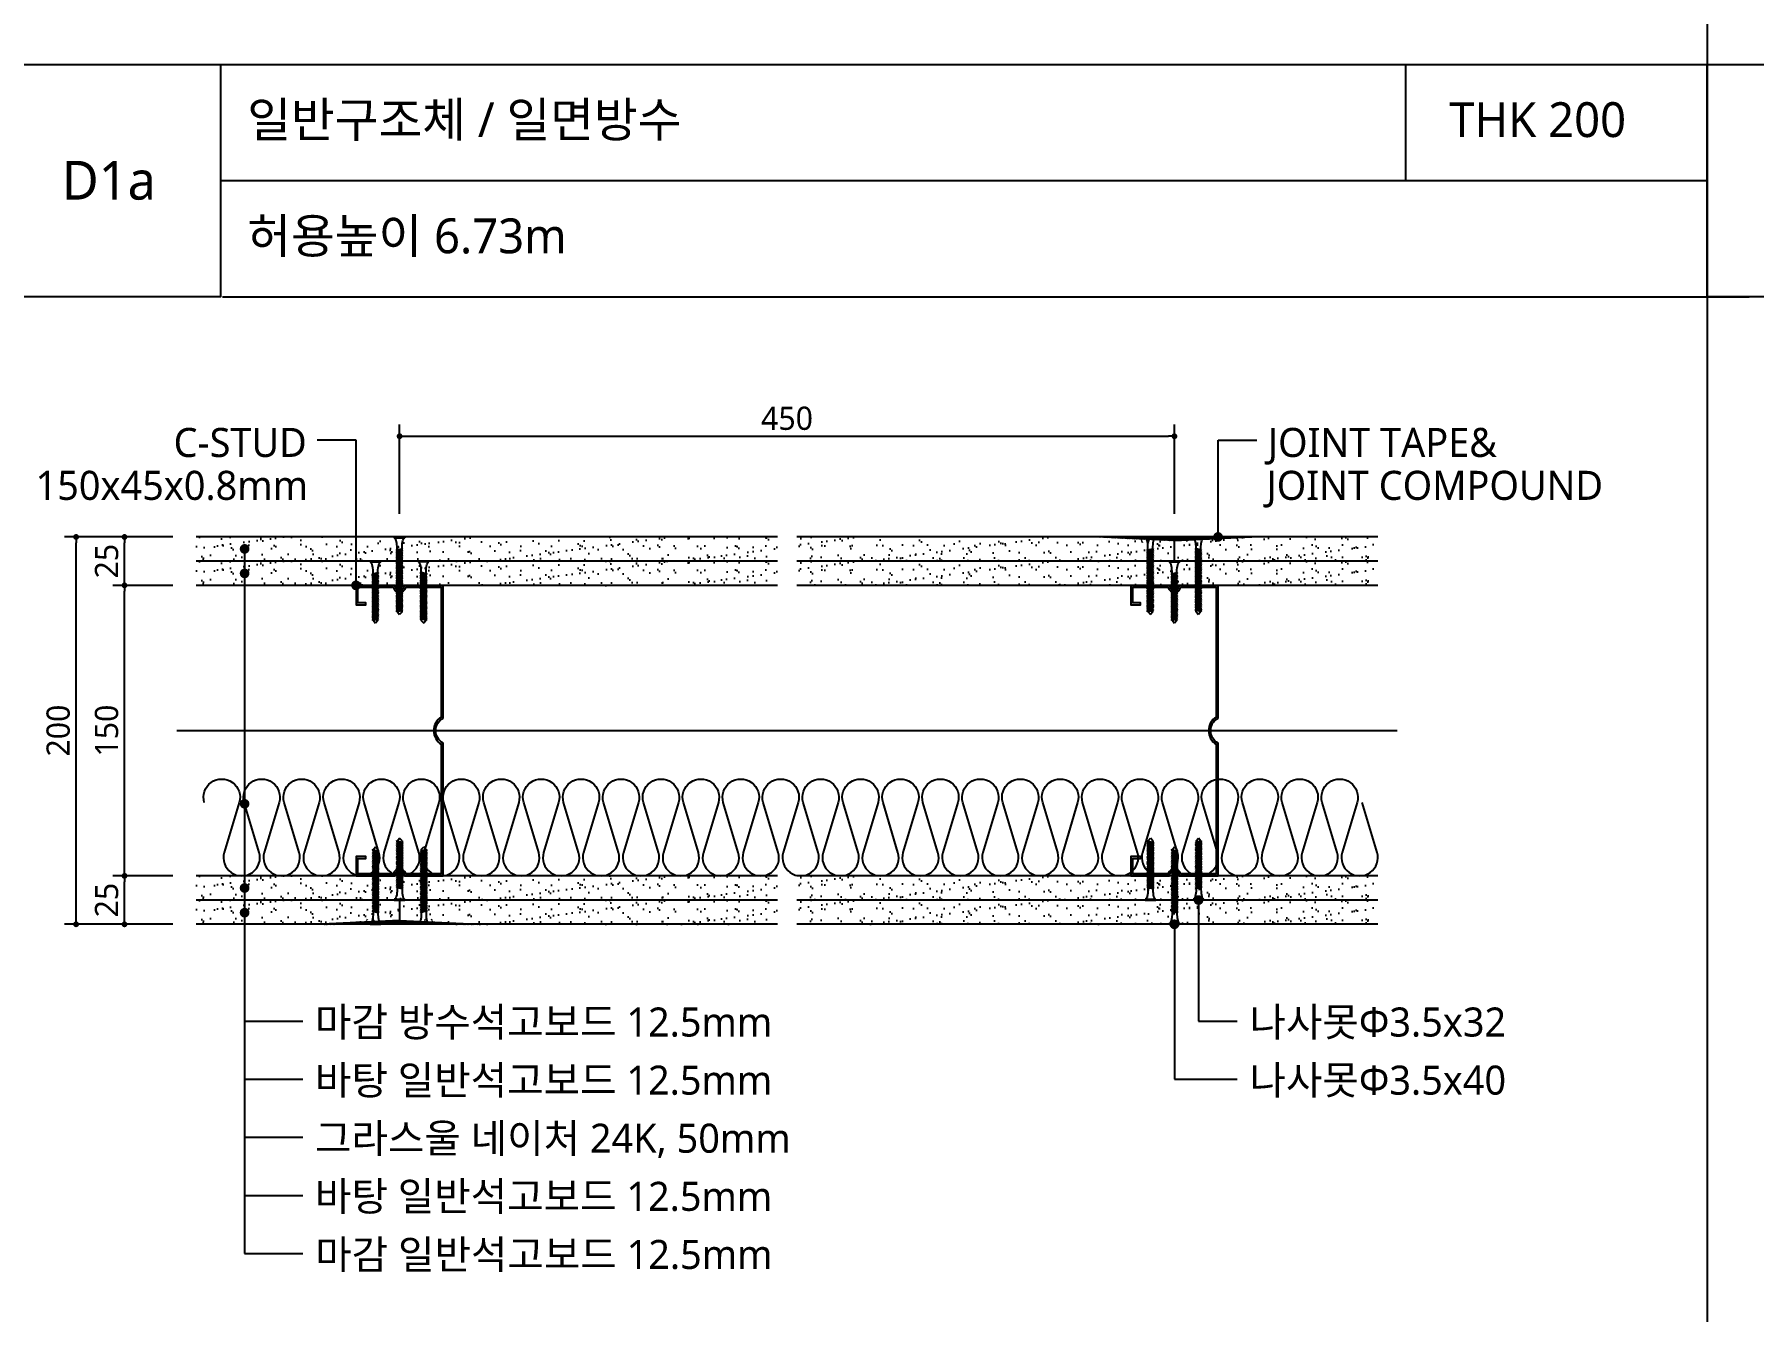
# Model space of a CAD drawing. Header units: millimetres. Extents: x 100 to 12387, y 55 to 2825.
# Drawn here: x 1011 to 1899, y 796 to 1456 of the extents above; entities that cross this region are included whole.
import ezdxf
from ezdxf.enums import TextEntityAlignment as Align

# ---------------------------------------------------------------- set-up
doc = ezdxf.new("R2010")
doc.units = ezdxf.units.MM
doc.header["$LTSCALE"] = 1000
doc.linetypes.add('CCEN', pattern=[35, 30, -2, 1, -2])
doc.layers.get('DEFPOINTS').update_dxf_attribs({"color": 161})
for name, color, linetype in [('CEN', 1, 'CCEN'), ('DIM', 7, 'Continuous'), ('HATCH', 8, 'Continuous'), ('TEXT', 7, 'Continuous'), ('경량철골', 2, 'Continuous'), ('나사못32', 8, 'Continuous'), ('나사못40', 8, 'Continuous'), ('단열재', 9, 'Continuous'), ('석고보드', 4, 'Continuous'), ('조인트컴파운드', 8, 'Continuous'), ('지시선', 1, 'Continuous')]:
    doc.layers.add(name, color=color, linetype=linetype)
doc.styles.add('맑은고딕', font='malgun_0.ttf')
doc.dimstyles.new('kcc', dxfattribs={"dimscale": 5, "dimtxt": 2, "dimasz": 2, "dimexe": 1.5, "dimexo": 2, "dimgap": 0.5, "dimtad": 1, "dimdec": 1, "dimrnd": 1.38778e-17, "dimzin": 12, "dimdsep": 46, "dimtxsty": '맑은고딕', "dimblk": 'DOT', "dimcen": 1, "dimdle": 1, "dimclrd": 1, "dimclre": 1, "dimclrt": 7, "dimazin": 0, "dimtfac": 3, "dimtdec": 1, "dimtix": 1, "dimtmove": 2, "dimatfit": 2, "dimldrblk": 'DOT', "dimfxl": 1, "dimtolj": 1, "dimtzin": 1, "dimlwd": -1, "dimlwe": -1, "dimarcsym": 0})

# ---------------------------------------------------------------- blocks, each defined once
blk = doc.blocks.new('kcc나사못32')
at = {"layer": '나사못32'}
for p, q in [((1.5, 29.9), (1, 29.6)), ((1, 29.6), (1.5, 29.3)), ((1.5, 28.6), (1, 28.3)), ((1, 28.3), (1.5, 28)), ((1.5, 27.3), (1, 27)), ((1, 27), (1.5, 26.7)), ((1.5, 30.6), (2.75, 32)), ((1.5, 30.6), (1.5, 29.9)), ((4, 30.5), (1.5, 29.9)), ((4, 29.9), (1.5, 29.9)), ((4, 29.9), (1.5, 29.3)), ((1.5, 29.3), (1.5, 28.6)), ((4, 29.2), (1.5, 28.6)), ((4, 28.6), (1.5, 28.6)), ((4, 28.6), (1.5, 28)), ((1.5, 28), (1.5, 27.3)), ((4, 27.9), (1.5, 27.3)), ((4, 27.3), (1.5, 27.3)), ((4, 27.3), (1.5, 26.7)), ((1.5, 26.7), (1.5, 26)), ((4, 30.5), (2.75, 32)), ((4, 30.5), (4.5, 30.2)), ((4.5, 30.2), (4, 29.9)), ((4, 29.9), (4, 29.2)), ((4, 29.2), (4.5, 28.9)), ((4.5, 28.9), (4, 28.6)), ((4, 28.6), (4, 27.9)), ((4, 27.9), (4.5, 27.6)), ((4.5, 27.6), (4, 27.3)), ((4, 27.3), (4, 26.6)), ((1.5, 26), (1, 25.7)), ((1, 25.7), (1.5, 25.4)), ((1.5, 24.7), (1, 24.4)), ((1, 24.4), (1.5, 24.1)), ((1.5, 23.4), (1, 23.1)), ((1, 23.1), (1.5, 22.8)), ((1.5, 22.1), (1, 21.8)), ((1, 21.8), (1.5, 21.5)), ((1.5, 20.8), (1, 20.5)), ((1, 20.5), (1.5, 20.2)), ((1.5, 19.5), (1, 19.2)), ((1, 19.2), (1.5, 18.9)), ((1.5, 18.2), (1, 17.9)), ((1, 17.9), (1.5, 17.6)), ((4, 26.6), (1.5, 26)), ((4, 26), (1.5, 26)), ((4, 26), (1.5, 25.4)), ((1.5, 25.4), (1.5, 24.7)), ((4, 25.3), (1.5, 24.7)), ((4, 24.7), (1.5, 24.7)), ((4, 24.7), (1.5, 24.1)), ((1.5, 24.1), (1.5, 23.4)), ((4, 24), (1.5, 23.4)), ((4, 23.4), (1.5, 23.4)), ((4, 23.4), (1.5, 22.8)), ((1.5, 22.8), (1.5, 22.1)), ((4, 22.7), (1.5, 22.1)), ((4, 22.1), (1.5, 22.1)), ((4, 22.1), (1.5, 21.5)), ((1.5, 21.5), (1.5, 20.8)), ((4, 21.4), (1.5, 20.8)), ((4, 20.8), (1.5, 20.8)), ((4, 20.8), (1.5, 20.2)), ((1.5, 20.2), (1.5, 19.5)), ((4, 20.1), (1.5, 19.5)), ((4, 19.5), (1.5, 19.5)), ((4, 19.5), (1.5, 18.9)), ((1.5, 18.9), (1.5, 18.2)), ((4, 18.8), (1.5, 18.2)), ((4, 18.2), (1.5, 18.2)), ((4, 18.2), (1.5, 17.6)), ((4, 26.6), (4.5, 26.3)), ((4.5, 26.3), (4, 26)), ((4, 26), (4, 25.3)), ((4, 25.3), (4.5, 25)), ((4.5, 25), (4, 24.7)), ((4, 24.7), (4, 24)), ((4, 24), (4.5, 23.7)), ((4.5, 23.7), (4, 23.4)), ((4, 23.4), (4, 22.7)), ((4, 22.7), (4.5, 22.4)), ((4.5, 22.4), (4, 22.1)), ((4, 22.1), (4, 21.4)), ((4, 21.4), (4.5, 21.1)), ((4.5, 21.1), (4, 20.8)), ((4, 20.8), (4, 20.1)), ((4, 20.1), (4.5, 19.8)), ((4.5, 19.8), (4, 19.5)), ((4, 19.5), (4, 18.8)), ((4, 18.8), (4.5, 18.5)), ((4.5, 18.5), (4, 18.2)), ((4, 18.2), (4, 17.5)), ((1.5, 16.9), (1, 16.6)), ((1, 16.6), (1.5, 16.3)), ((1.5, 15.6), (1, 15.3)), ((1, 15.3), (1.5, 15)), ((1.5, 14.3), (1, 14)), ((1, 14), (1.5, 13.7)), ((1.5, 13), (1, 12.7)), ((1, 12.7), (1.5, 12.4)), ((1.5, 11.7), (1, 11.4)), ((1, 11.4), (1.5, 11.1)), ((1.5, 10.4), (1, 10.1)), ((1, 10.1), (1.5, 9.8)), ((1.5, 9.1), (1, 8.8)), ((1.5, 17.6), (1.5, 16.9)), ((4, 17.5), (1.5, 16.9)), ((4, 16.9), (1.5, 16.9)), ((4, 16.9), (1.5, 16.3)), ((1.5, 16.3), (1.5, 15.6)), ((4, 16.2), (1.5, 15.6)), ((4, 15.6), (1.5, 15.6)), ((4, 15.6), (1.5, 15)), ((1.5, 15), (1.5, 14.3)), ((4, 14.9), (1.5, 14.3)), ((4, 14.3), (1.5, 14.3)), ((4, 14.3), (1.5, 13.7)), ((1.5, 13.7), (1.5, 13)), ((4, 13.6), (1.5, 13)), ((4, 13), (1.5, 13)), ((4, 13), (1.5, 12.4)), ((1.5, 12.4), (1.5, 11.7)), ((4, 12.3), (1.5, 11.7)), ((4, 11.7), (1.5, 11.7)), ((4, 11.7), (1.5, 11.1)), ((1.5, 11.1), (1.5, 10.4)), ((4, 11), (1.5, 10.4)), ((4, 10.4), (1.5, 10.4)), ((4, 10.4), (1.5, 9.8)), ((1.5, 9.8), (1.5, 9.1)), ((4, 9.7), (1.5, 9.1)), ((4, 9.1), (1.5, 9.1)), ((4, 9.1), (1.5, 8.5)), ((4, 17.5), (4.5, 17.2)), ((4.5, 17.2), (4, 16.9)), ((4, 16.9), (4, 16.2)), ((4, 16.2), (4.5, 15.9)), ((4.5, 15.9), (4, 15.6)), ((4, 15.6), (4, 14.9)), ((4, 14.9), (4.5, 14.6)), ((4.5, 14.6), (4, 14.3)), ((4, 14.3), (4, 13.6)), ((4, 13.6), (4.5, 13.3)), ((4.5, 13.3), (4, 13)), ((4, 13), (4, 12.3)), ((4, 12.3), (4.5, 12)), ((4.5, 12), (4, 11.7)), ((4, 11.7), (4, 11)), ((4, 11), (4.5, 10.7)), ((4.5, 10.7), (4, 10.4)), ((4, 10.4), (4, 9.7)), ((4, 9.7), (4.5, 9.4)), ((4.5, 9.4), (4, 9.1)), ((4, 9.1), (4, 8.4)), ((0, 0), (0, 0.4)), ((5.5, 0.4), (0, 0.4)), ((1, 8.8), (1.5, 8.5)), ((1.5, 7.8), (1, 7.5)), ((1, 7.5), (1.5, 7.2)), ((1.5, 6.5), (1, 6.2)), ((1, 6.2), (1.5, 5.9)), ((1.5, 8.5), (1.5, 7.8)), ((4, 8.4), (1.5, 7.8)), ((4, 7.8), (1.5, 7.8)), ((4, 7.8), (1.5, 7.2)), ((1.5, 7.2), (1.5, 6.5)), ((4, 7.1), (1.5, 6.5)), ((4, 6.5), (1.5, 6.5)), ((4, 6.5), (1.5, 5.9)), ((1.5, 5.9), (1.5, 5.4)), ((4, 8.4), (4.5, 8.1)), ((4.5, 8.1), (4, 7.8)), ((4, 7.8), (4, 7.1)), ((4, 7.1), (4.5, 6.8)), ((4.5, 6.8), (4, 6.5)), ((4, 6.5), (4, 5.4)), ((5.5, 0), (5.5, 0.4)), ((5.5, 0), (0, 0))]:
    blk.add_line(p, q, dxfattribs=at)
at = {"layer": '나사못32', "extrusion": (0, 0, -1)}
blk.add_ellipse((0, 5.4), major_axis=(0, 5), ratio=0.3, start_param=1.570796, end_param=3.141593, dxfattribs=at)
at = {"layer": '나사못32'}
blk.add_ellipse((5.5, 5.4), major_axis=(0, 5), ratio=0.3, start_param=1.570796, end_param=3.141593, dxfattribs=at)
blk = doc.blocks.new('kcc나사못40')
at = {"layer": '나사못40'}
for p, q in [((1.5, 38.5), (1, 38.2)), ((1, 38.2), (1.5, 37.9)), ((1.5, 37.2), (1, 36.9)), ((1, 36.9), (1.5, 36.6)), ((1.5, 35.9), (1, 35.6)), ((1, 35.6), (1.5, 35.3)), ((1.5, 38.5), (2.75, 40)), ((1.5, 38.5), (4, 37.9)), ((1.5, 37.9), (4, 37.3)), ((1.5, 37.9), (1.5, 37.2)), ((1.5, 37.9), (4, 37.9)), ((1.5, 37.2), (4, 36.6)), ((1.5, 36.6), (4, 36)), ((1.5, 36.6), (1.5, 35.9)), ((1.5, 36.6), (4, 36.6)), ((1.5, 35.9), (4, 35.3)), ((4, 38.6), (2.75, 40)), ((4, 38.6), (4, 37.9)), ((4, 37.9), (4.5, 37.6)), ((4.5, 37.6), (4, 37.3)), ((4, 37.3), (4, 36.6)), ((4, 36.6), (4.5, 36.3)), ((4.5, 36.3), (4, 36)), ((4, 36), (4, 35.3)), ((1.5, 34.6), (1, 34.3)), ((1, 34.3), (1.5, 34)), ((1.5, 33.3), (1, 33)), ((1, 33), (1.5, 32.7)), ((1.5, 32), (1, 31.7)), ((1, 31.7), (1.5, 31.4)), ((1.5, 30.7), (1, 30.4)), ((1, 30.4), (1.5, 30.1)), ((1.5, 29.4), (1, 29.1)), ((1, 29.1), (1.5, 28.8)), ((1.5, 28.1), (1, 27.8)), ((1, 27.8), (1.5, 27.5)), ((1.5, 26.8), (1, 26.5)), ((1.5, 35.3), (4, 34.7)), ((1.5, 35.3), (1.5, 34.6)), ((1.5, 35.3), (4, 35.3)), ((1.5, 34.6), (4, 34)), ((1.5, 34), (1.5, 33.3)), ((1.5, 34), (4, 33.4)), ((1.5, 34), (4, 34)), ((1.5, 33.3), (4, 32.7)), ((1.5, 32.7), (4, 32.1)), ((1.5, 32.7), (1.5, 32)), ((1.5, 32.7), (4, 32.7)), ((1.5, 32), (4, 31.4)), ((1.5, 31.4), (1.5, 30.7)), ((1.5, 31.4), (4, 30.8)), ((1.5, 31.4), (4, 31.4)), ((1.5, 30.7), (4, 30.1)), ((1.5, 30.1), (4, 29.5)), ((1.5, 30.1), (1.5, 29.4)), ((1.5, 30.1), (4, 30.1)), ((1.5, 29.4), (4, 28.8)), ((1.5, 28.8), (1.5, 28.1)), ((1.5, 28.8), (4, 28.2)), ((1.5, 28.8), (4, 28.8)), ((1.5, 28.1), (4, 27.5)), ((1.5, 27.5), (4, 26.9)), ((1.5, 27.5), (1.5, 26.8)), ((1.5, 27.5), (4, 27.5)), ((1.5, 26.8), (4, 26.2)), ((4, 35.3), (4.5, 35)), ((4.5, 35), (4, 34.7)), ((4, 34.7), (4, 34)), ((4, 34), (4.5, 33.7)), ((4.5, 33.7), (4, 33.4)), ((4, 33.4), (4, 32.7)), ((4, 32.7), (4.5, 32.4)), ((4.5, 32.4), (4, 32.1)), ((4, 32.1), (4, 31.4)), ((4, 31.4), (4.5, 31.1)), ((4.5, 31.1), (4, 30.8)), ((4, 30.8), (4, 30.1)), ((4, 30.1), (4.5, 29.8)), ((4.5, 29.8), (4, 29.5)), ((4, 29.5), (4, 28.8)), ((4, 28.8), (4.5, 28.5)), ((4.5, 28.5), (4, 28.2)), ((4, 28.2), (4, 27.5)), ((4, 27.5), (4.5, 27.2)), ((4.5, 27.2), (4, 26.9)), ((4, 26.9), (4, 26.2)), ((1, 26.5), (1.5, 26.2)), ((1.5, 25.5), (1, 25.2)), ((1, 25.2), (1.5, 24.9)), ((1.5, 24.2), (1, 23.9)), ((1, 23.9), (1.5, 23.6)), ((1.5, 22.9), (1, 22.6)), ((1, 22.6), (1.5, 22.3)), ((1.5, 21.6), (1, 21.3)), ((1, 21.3), (1.5, 21)), ((1.5, 20.3), (1, 20)), ((1, 20), (1.5, 19.7)), ((1.5, 19), (1, 18.7)), ((1, 18.7), (1.5, 18.4)), ((1.5, 26.2), (1.5, 25.5)), ((1.5, 26.2), (4, 25.6)), ((1.5, 26.2), (4, 26.2)), ((1.5, 25.5), (4, 24.9)), ((1.5, 24.9), (4, 24.3)), ((1.5, 24.9), (1.5, 24.2)), ((1.5, 24.9), (4, 24.9)), ((1.5, 24.2), (4, 23.6)), ((1.5, 23.6), (1.5, 22.9)), ((1.5, 23.6), (4, 23)), ((1.5, 23.6), (4, 23.6)), ((1.5, 22.9), (4, 22.3)), ((1.5, 22.3), (4, 21.7)), ((1.5, 22.3), (1.5, 21.6)), ((1.5, 22.3), (4, 22.3)), ((1.5, 21.6), (4, 21)), ((1.5, 21), (1.5, 20.3)), ((1.5, 21), (4, 20.4)), ((1.5, 21), (4, 21)), ((1.5, 20.3), (4, 19.7)), ((1.5, 19.7), (4, 19.1)), ((1.5, 19.7), (1.5, 19)), ((1.5, 19.7), (4, 19.7)), ((1.5, 19), (4, 18.4)), ((1.5, 18.4), (1.5, 17.7)), ((1.5, 18.4), (4, 17.8)), ((1.5, 18.4), (4, 18.4)), ((4, 26.2), (4.5, 25.9)), ((4.5, 25.9), (4, 25.6)), ((4, 25.6), (4, 24.9)), ((4, 24.9), (4.5, 24.6)), ((4.5, 24.6), (4, 24.3)), ((4, 24.3), (4, 23.6)), ((4, 23.6), (4.5, 23.3)), ((4.5, 23.3), (4, 23)), ((4, 23), (4, 22.3)), ((4, 22.3), (4.5, 22)), ((4.5, 22), (4, 21.7)), ((4, 21.7), (4, 21)), ((4, 21), (4.5, 20.7)), ((4.5, 20.7), (4, 20.4)), ((4, 20.4), (4, 19.7)), ((4, 19.7), (4.5, 19.4)), ((4.5, 19.4), (4, 19.1)), ((4, 19.1), (4, 18.4)), ((4, 18.4), (4.5, 18.1)), ((4.5, 18.1), (4, 17.8)), ((4, 17.8), (4, 17.1)), ((1.5, 17.7), (1, 17.4)), ((1, 17.4), (1.5, 17.1)), ((1.5, 16.4), (1, 16.1)), ((1, 16.1), (1.5, 15.8)), ((1.5, 15.1), (1, 14.8)), ((1, 14.8), (1.5, 14.5)), ((1.5, 13.8), (1, 13.5)), ((1, 13.5), (1.5, 13.2)), ((1.5, 12.5), (1, 12.2)), ((1, 12.2), (1.5, 11.9)), ((1.5, 11.2), (1, 10.9)), ((1, 10.9), (1.5, 10.6)), ((1.5, 9.9), (1, 9.6)), ((1, 9.6), (1.5, 9.3)), ((1.5, 17.7), (4, 17.1)), ((1.5, 17.1), (4, 16.5)), ((1.5, 17.1), (1.5, 16.4)), ((1.5, 17.1), (4, 17.1)), ((1.5, 16.4), (4, 15.8)), ((1.5, 15.8), (1.5, 15.1)), ((1.5, 15.8), (4, 15.2)), ((1.5, 15.8), (4, 15.8)), ((1.5, 15.1), (4, 14.5)), ((1.5, 14.5), (4, 13.9)), ((1.5, 14.5), (1.5, 13.8)), ((1.5, 14.5), (4, 14.5)), ((1.5, 13.8), (4, 13.2)), ((1.5, 13.2), (1.5, 12.5)), ((1.5, 13.2), (4, 12.6)), ((1.5, 13.2), (4, 13.2)), ((1.5, 12.5), (4, 11.9)), ((1.5, 11.9), (4, 11.3)), ((1.5, 11.9), (1.5, 11.2)), ((1.5, 11.9), (4, 11.9)), ((1.5, 11.2), (4, 10.6)), ((1.5, 10.6), (1.5, 9.9)), ((1.5, 10.6), (4, 10)), ((1.5, 10.6), (4, 10.6)), ((1.5, 9.9), (4, 9.3)), ((1.5, 9.3), (4, 8.7)), ((1.5, 9.3), (1.5, 8.6)), ((1.5, 9.3), (4, 9.3)), ((4, 17.1), (4.5, 16.8)), ((4.5, 16.8), (4, 16.5)), ((4, 16.5), (4, 15.8)), ((4, 15.8), (4.5, 15.5)), ((4.5, 15.5), (4, 15.2)), ((4, 15.2), (4, 14.5)), ((4, 14.5), (4.5, 14.2)), ((4.5, 14.2), (4, 13.9)), ((4, 13.9), (4, 13.2)), ((4, 13.2), (4.5, 12.9)), ((4.5, 12.9), (4, 12.6)), ((4, 12.6), (4, 11.9)), ((4, 11.9), (4.5, 11.6)), ((4.5, 11.6), (4, 11.3)), ((4, 11.3), (4, 10.6)), ((4, 10.6), (4.5, 10.3)), ((4.5, 10.3), (4, 10)), ((4, 10), (4, 9.3)), ((4, 9.3), (4.5, 9)), ((4.5, 9), (4, 8.7)), ((0, 0.4), (5.5, 0.4)), ((0, 0), (0, 0.4)), ((1.5, 8.6), (1, 8.3)), ((1, 8.3), (1.5, 8)), ((1.5, 7.3), (1, 7)), ((1, 7), (1.5, 6.7)), ((1.5, 8.6), (4, 8)), ((1.5, 8), (1.5, 7.3)), ((1.5, 8), (4, 7.4)), ((1.5, 8), (4, 8)), ((1.5, 7.3), (4, 6.7)), ((1.5, 6.7), (4, 6.1)), ((1.5, 6.7), (4, 6.7)), ((1.5, 6.7), (1.5, 5.4)), ((4, 8.7), (4, 8)), ((4, 8), (4.5, 7.7)), ((4.5, 7.7), (4, 7.4)), ((4, 7.4), (4, 6.7)), ((4, 6.7), (4.5, 6.4)), ((4.5, 6.4), (4, 6.1)), ((4, 6.1), (4, 5.4)), ((5.5, 0), (5.5, 0.4)), ((0, 0), (5.5, 0))]:
    blk.add_line(p, q, dxfattribs=at)
at = {"layer": '나사못40', "extrusion": (0, 0, -1)}
blk.add_ellipse((0, 5.4), major_axis=(0, -5), ratio=0.3, start_param=4.712389, end_param=6.283185, dxfattribs=at)
at = {"layer": '나사못40'}
blk.add_ellipse((5.5, 5.4), major_axis=(0, -5), ratio=0.3, start_param=4.712389, end_param=6.283185, dxfattribs=at)
blk = doc.blocks.new('_Dot')
at = {"color": 0, "linetype": 'ByBlock', "lineweight": -2}
blk.add_line((-0.5, 0), (-1, 0), dxfattribs=at)
at = {"color": 0, "linetype": 'ByBlock', "const_width": 0.5}
blk.add_lwpolyline([(-0.25, 0, 1), (0.25, 0, 1)], format="xyb", close=True, dxfattribs=at)
blk = doc.blocks.new('*D256')
at = {"layer": 'DEFPOINTS', "color": 0, "transparency": 16777216}
for p in [(1058, 1021), (1095, 1021), (1095, 996)]:
    blk.add_point(p, dxfattribs=at)
at = {"layer": 'DIM', "color": 1, "transparency": 16777216}
for p, q in [((1083, 1021), (1052, 1021)), ((1058, 999), (1058, 1018)), ((1083, 996), (1052, 996))]:
    blk.add_line(p, q, dxfattribs=at)
at = {"layer": 'DIM', "color": 1, "transparency": 16777216, "xscale": 2.999999999999998, "yscale": 2.999999999999998, "zscale": 2.999999999999998}
for p, rotation in [((1058, 1021), 90), ((1058, 996), 270)]:
    blk.add_blockref('_Dot', p, dxfattribs=dict(at, rotation=rotation))
at = {"layer": 'DIM', "color": 7, "transparency": 16777216, "insert": (1048.8, 1008.5), "char_height": 12, "attachment_point": 5, "rotation": 90, "style": '맑은고딕'}
blk.add_mtext('\\A1;25', dxfattribs=at)
blk = doc.blocks.new('*D257')
at = {"layer": 'DEFPOINTS', "color": 0, "transparency": 16777216}
for p in [(1058, 1171), (1095, 1171), (1095, 1021)]:
    blk.add_point(p, dxfattribs=at)
at = {"layer": 'DIM', "color": 1, "transparency": 16777216}
for p, q in [((1083, 1171), (1052, 1171)), ((1058, 1024), (1058, 1168)), ((1083, 1021), (1052, 1021))]:
    blk.add_line(p, q, dxfattribs=at)
at = {"layer": 'DIM', "color": 1, "transparency": 16777216, "xscale": 2.999999999999998, "yscale": 2.999999999999998, "zscale": 2.999999999999998}
for p, rotation in [((1058, 1171), 90), ((1058, 1021), 270)]:
    blk.add_blockref('_Dot', p, dxfattribs=dict(at, rotation=rotation))
at = {"layer": 'DIM', "color": 7, "transparency": 16777216, "insert": (1048.77, 1096), "char_height": 12, "attachment_point": 5, "rotation": 90, "style": '맑은고딕'}
blk.add_mtext('\\A1;150', dxfattribs=at)
blk = doc.blocks.new('*D258')
at = {"layer": 'DEFPOINTS', "color": 0, "transparency": 16777216}
for p in [(1058, 1196), (1095, 1196), (1095, 1171)]:
    blk.add_point(p, dxfattribs=at)
at = {"layer": 'DIM', "color": 1, "transparency": 16777216}
for p, q in [((1083, 1196), (1052, 1196)), ((1058, 1174), (1058, 1193)), ((1083, 1171), (1052, 1171))]:
    blk.add_line(p, q, dxfattribs=at)
at = {"layer": 'DIM', "color": 1, "transparency": 16777216, "xscale": 2.999999999999998, "yscale": 2.999999999999998, "zscale": 2.999999999999998}
for p, rotation in [((1058, 1196), 90), ((1058, 1171), 270)]:
    blk.add_blockref('_Dot', p, dxfattribs=dict(at, rotation=rotation))
at = {"layer": 'DIM', "color": 7, "transparency": 16777216, "insert": (1048.8, 1183.5), "char_height": 12, "attachment_point": 5, "rotation": 90, "style": '맑은고딕'}
blk.add_mtext('\\A1;25', dxfattribs=at)
blk = doc.blocks.new('*D259')
at = {"layer": 'DEFPOINTS', "color": 0, "transparency": 16777216}
for p in [(1033, 1196), (1095, 1196), (1095, 996)]:
    blk.add_point(p, dxfattribs=at)
at = {"layer": 'DIM', "color": 1, "transparency": 16777216}
for p, q in [((1083, 1196), (1027, 1196)), ((1033, 999), (1033, 1193)), ((1083, 996), (1027, 996))]:
    blk.add_line(p, q, dxfattribs=at)
at = {"layer": 'DIM', "color": 1, "transparency": 16777216, "xscale": 2.999999999999998, "yscale": 2.999999999999998, "zscale": 2.999999999999998}
for p, rotation in [((1033, 1196), 90), ((1033, 996), 270)]:
    blk.add_blockref('_Dot', p, dxfattribs=dict(at, rotation=rotation))
at = {"layer": 'DIM', "color": 7, "transparency": 16777216, "insert": (1023.8, 1096), "char_height": 12, "attachment_point": 5, "rotation": 90, "style": '맑은고딕'}
blk.add_mtext('\\A1;200', dxfattribs=at)
blk = doc.blocks.new('insulation1')
blk.add_lwpolyline([(0, 0.25, 1.344031), (0.35, 0.25), (0.2, 0.75, -1.344031), (0.55, 0.75), (0.4, 0.25)], format="xyb")
blk = doc.blocks.new('*D264')
at = {"layer": 'DEFPOINTS', "color": 0, "transparency": 16777216}
for p in [(1600, 1248), (1200, 1196), (1600, 1196)]:
    blk.add_point(p, dxfattribs=at)
at = {"layer": 'DIM', "color": 1, "transparency": 16777216}
for p, q in [((1200, 1208), (1200, 1254)), ((1600, 1208), (1600, 1254)), ((1203, 1248), (1597, 1248))]:
    blk.add_line(p, q, dxfattribs=at)
at = {"layer": 'DIM', "color": 1, "transparency": 16777216, "xscale": 2.999999999999998, "yscale": 2.999999999999998, "zscale": 2.999999999999998, "rotation": 180}
blk.add_blockref('_Dot', (1200, 1248), dxfattribs=at)
at = {"layer": 'DIM', "color": 1, "transparency": 16777216, "xscale": 2.999999999999998, "yscale": 2.999999999999998, "zscale": 2.999999999999998}
blk.add_blockref('_Dot', (1600, 1248), dxfattribs=at)
at = {"layer": 'DIM', "color": 7, "transparency": 16777216, "insert": (1400, 1257.2), "char_height": 12, "attachment_point": 5, "style": '맑은고딕'}
blk.add_mtext('\\A1;450', dxfattribs=at)

msp = doc.modelspace()

# ---------------------------------------------------------------- hatches: boundary and pattern name
at = {"layer": 'HATCH'}
h = msp.add_hatch(dxfattribs=at)
h.set_pattern_fill('AR-SAND', color=256, scale=0.2, style=0)
h.set_pattern_definition([(37.5, (-3640.324, -17623.809), (-0.3200063, 9.7882647), [0, -7.7216, 0, -8.636, 0, -8.255]), (7.5, (-3640.324, -17623.809), (8.990466, 14.336502), [0, -4.1656, 0, -6.9596, 0, -2.667]), (327.5, (-3646.572, -17623.809), (15.8198474, 0.0287437), [0, -2.54, 0, -9.144, 0, -11.938]), (317.5, (-3646.572, -17623.809), (15.271129, 4.458586), [0, -1.27, 0, -5.9944, 0, -6.858])])
h.paths.add_polyline_path([(1395, 1196), (1095, 1196), (1095, 1183.5), (1395, 1183.5)])
h = msp.add_hatch(dxfattribs=at)
h.set_pattern_fill('AR-SAND', color=256, scale=0.2, style=0)
h.set_pattern_definition([(37.5, (-3643.219, -17623.809), (-0.3200063, 9.7882647), [0, -7.7216, 0, -8.636, 0, -8.255]), (7.5, (-3643.219, -17623.809), (8.990466, 14.336502), [0, -4.1656, 0, -6.9596, 0, -2.667]), (327.5, (-3649.467, -17623.809), (15.8198474, 0.0287437), [0, -2.54, 0, -9.144, 0, -11.938]), (317.5, (-3649.467, -17623.809), (15.271129, 4.458586), [0, -1.27, 0, -5.9944, 0, -6.858])])
h.paths.add_polyline_path([(1705, 1196), (1405, 1196), (1405, 1183.5), (1705, 1183.5)])
h = msp.add_hatch(dxfattribs=at)
h.set_pattern_fill('AR-SAND', color=256, scale=0.2, style=0)
h.set_pattern_definition([(37.5, (-3640.324, -17636.309), (-0.3200063, 9.7882647), [0, -7.7216, 0, -8.636, 0, -8.255]), (7.5, (-3640.324, -17636.309), (8.990466, 14.336502), [0, -4.1656, 0, -6.9596, 0, -2.667]), (327.5, (-3646.572, -17636.309), (15.8198474, 0.0287437), [0, -2.54, 0, -9.144, 0, -11.938]), (317.5, (-3646.572, -17636.309), (15.271129, 4.458586), [0, -1.27, 0, -5.9944, 0, -6.858])])
h.paths.add_polyline_path([(1395, 1183.5), (1095, 1183.5), (1095, 1171), (1395, 1171)])
h = msp.add_hatch(dxfattribs=at)
h.set_pattern_fill('AR-SAND', color=256, scale=0.2, style=0)
h.set_pattern_definition([(37.5, (-3643.219, -17636.309), (-0.3200063, 9.7882647), [0, -7.7216, 0, -8.636, 0, -8.255]), (7.5, (-3643.219, -17636.309), (8.990466, 14.336502), [0, -4.1656, 0, -6.9596, 0, -2.667]), (327.5, (-3649.467, -17636.309), (15.8198474, 0.0287437), [0, -2.54, 0, -9.144, 0, -11.938]), (317.5, (-3649.467, -17636.309), (15.271129, 4.458586), [0, -1.27, 0, -5.9944, 0, -6.858])])
h.paths.add_polyline_path([(1705, 1183.5), (1405, 1183.5), (1405, 1171), (1705, 1171)])
h = msp.add_hatch(dxfattribs=at)
h.set_pattern_fill('AR-SAND', color=256, scale=0.2, style=0)
h.set_pattern_definition([(37.5, (-3640.324, -17798.809), (-0.3200063, 9.7882647), [0, -7.7216, 0, -8.636, 0, -8.255]), (7.5, (-3640.324, -17798.809), (8.990466, 14.336502), [0, -4.1656, 0, -6.9596, 0, -2.667]), (327.5, (-3646.572, -17798.809), (15.8198474, 0.0287437), [0, -2.54, 0, -9.144, 0, -11.938]), (317.5, (-3646.572, -17798.809), (15.271129, 4.458586), [0, -1.27, 0, -5.9944, 0, -6.858])])
h.paths.add_polyline_path([(1395, 1021), (1095, 1021), (1095, 1008.5), (1395, 1008.5)])
h = msp.add_hatch(dxfattribs=at)
h.set_pattern_fill('AR-SAND', color=256, scale=0.2, style=0)
h.set_pattern_definition([(37.5, (-3643.219, -17798.809), (-0.3200063, 9.7882647), [0, -7.7216, 0, -8.636, 0, -8.255]), (7.5, (-3643.219, -17798.809), (8.990466, 14.336502), [0, -4.1656, 0, -6.9596, 0, -2.667]), (327.5, (-3649.467, -17798.809), (15.8198474, 0.0287437), [0, -2.54, 0, -9.144, 0, -11.938]), (317.5, (-3649.467, -17798.809), (15.271129, 4.458586), [0, -1.27, 0, -5.9944, 0, -6.858])])
h.paths.add_polyline_path([(1705, 1021), (1405, 1021), (1405, 1008.5), (1705, 1008.5)])
h = msp.add_hatch(dxfattribs=at)
h.set_pattern_fill('AR-SAND', color=256, scale=0.2, style=0)
h.set_pattern_definition([(37.5, (-3640.324, -17811.309), (-0.3200063, 9.7882647), [0, -7.7216, 0, -8.636, 0, -8.255]), (7.5, (-3640.324, -17811.309), (8.990466, 14.336502), [0, -4.1656, 0, -6.9596, 0, -2.667]), (327.5, (-3646.572, -17811.309), (15.8198474, 0.0287437), [0, -2.54, 0, -9.144, 0, -11.938]), (317.5, (-3646.572, -17811.309), (15.271129, 4.458586), [0, -1.27, 0, -5.9944, 0, -6.858])])
h.paths.add_polyline_path([(1395, 1008.5), (1095, 1008.5), (1095, 996), (1395, 996)])
h = msp.add_hatch(dxfattribs=at)
h.set_pattern_fill('AR-SAND', color=256, scale=0.2, style=0)
h.set_pattern_definition([(37.5, (-3643.219, -17811.309), (-0.3200063, 9.7882647), [0, -7.7216, 0, -8.636, 0, -8.255]), (7.5, (-3643.219, -17811.309), (8.990466, 14.336502), [0, -4.1656, 0, -6.9596, 0, -2.667]), (327.5, (-3649.467, -17811.309), (15.8198474, 0.0287437), [0, -2.54, 0, -9.144, 0, -11.938]), (317.5, (-3649.467, -17811.309), (15.271129, 4.458586), [0, -1.27, 0, -5.9944, 0, -6.858])])
h.paths.add_polyline_path([(1705, 1008.5), (1405, 1008.5), (1405, 996), (1705, 996)])
at = {"layer": '조인트컴파운드'}
h = msp.add_hatch(dxfattribs=at)
h.set_pattern_fill('ANSI31', color=8, scale=0.1, style=0)
h.set_pattern_definition([(45, (-3665.9932, -17471.35447), (-0.224506403, 0.224506403), [])])
edge = h.paths.add_edge_path()
edge.add_ellipse((1582.25, 1190.6), major_axis=(0, 5), ratio=0.3, start_angle=329.47264, end_angle=360)
edge.add_line((1582.25, 1195.6), (1582.25, 1196))
edge.add_line((1582.25, 1196), (1560, 1196))
edge.add_line((1560, 1196), (1583.01, 1194.91))
h.paths.add_polyline_path([(1587.75, 1196), (1582.25, 1196), (1582.25, 1195.6), (1587.75, 1195.6)])
edge = h.paths.add_edge_path()
edge.add_ellipse((1587.75, 1190.6), major_axis=(0, 5), ratio=0.3, start_angle=360, end_angle=394.46827)
edge.add_line((1587.73, 1195.6), (1582.27, 1195.6))
edge.add_ellipse((1582.25, 1190.6), major_axis=(0, 5), ratio=0.3, start_angle=329.47264, end_angle=360, ccw=False)
edge.add_line((1583.01, 1194.91), (1586.9, 1194.72))
edge = h.paths.add_edge_path()
edge.add_line((1640, 1196), (1587.75, 1196))
edge.add_line((1587.75, 1196), (1587.75, 1195.6))
edge.add_ellipse((1587.75, 1190.6), major_axis=(0, 5), ratio=0.3, start_angle=360, end_angle=394.46827)
edge.add_line((1586.9, 1194.72), (1600, 1194.1))
edge.add_line((1600, 1194.1), (1640, 1196))
h = msp.add_hatch(dxfattribs=at)
h.set_pattern_fill('ANSI31', color=8, scale=0.1, style=0)
h.set_pattern_definition([(45, (-3615.9932, -17556.35447), (-0.224506403, 0.224506403), [])])
edge = h.paths.add_edge_path()
edge.add_ellipse((1182.25, 1001.4), major_axis=(0, 5), ratio=0.3, start_angle=180, end_angle=210.52736)
edge.add_line((1183.01, 997.09), (1160, 996))
edge.add_line((1160, 996), (1182.25, 996))
edge.add_line((1182.25, 996), (1182.25, 996.4))
edge = h.paths.add_edge_path()
edge.add_ellipse((1212.25, 1001.4), major_axis=(0, 5), ratio=0.3, start_angle=180, end_angle=214.46827)
edge.add_line((1213.1, 997.28), (1200, 997.9))
edge.add_line((1200, 997.9), (1186.9, 997.28))
edge.add_ellipse((1187.75, 1001.4), major_axis=(0, 5), ratio=0.3, start_angle=145.53173, end_angle=180)
edge.add_line((1187.75, 996.4), (1187.75, 996))
edge.add_line((1187.75, 996), (1212.25, 996))
edge.add_line((1212.25, 996), (1212.25, 996.4))
edge = h.paths.add_edge_path()
edge.add_ellipse((1217.75, 1001.4), major_axis=(0, 5), ratio=0.3, start_angle=149.47264, end_angle=180)
edge.add_line((1217.75, 996.4), (1217.75, 996))
edge.add_line((1217.75, 996), (1240, 996))
edge.add_line((1240, 996), (1216.99, 997.09))
edge = h.paths.add_edge_path()
edge.add_ellipse((1187.75, 1001.4), major_axis=(0, 5), ratio=0.3, start_angle=145.53173, end_angle=180, ccw=False)
edge.add_line((1186.9, 997.28), (1183.01, 997.09))
edge.add_ellipse((1182.25, 1001.4), major_axis=(0, 5), ratio=0.3, start_angle=180, end_angle=210.52736, ccw=False)
edge.add_line((1182.25, 996.4), (1187.75, 996.4))
h.paths.add_polyline_path([(1187.75, 996.4), (1182.25, 996.4), (1182.25, 996), (1187.75, 996)])
edge = h.paths.add_edge_path()
edge.add_ellipse((1217.75, 1001.4), major_axis=(0, 5), ratio=0.3, start_angle=149.47264, end_angle=180, ccw=False)
edge.add_line((1216.99, 997.09), (1213.1, 997.28))
edge.add_ellipse((1212.25, 1001.4), major_axis=(0, 5), ratio=0.3, start_angle=180, end_angle=214.46827, ccw=False)
edge.add_line((1212.25, 996.4), (1217.75, 996.4))
h.paths.add_polyline_path([(1217.75, 996.4), (1212.25, 996.4), (1212.25, 996), (1217.75, 996)])

# ---------------------------------------------------------------- linework, layer by layer
for p, q in [((1875, 2825), (1875, 55)), ((100, 1440), (3650, 1440)), ((1719.46, 1380), (1719.46, 1440)), ((1107.5, 1380), (1875, 1380)), ((1108.6, 1320), (1896.64, 1320))]:
    msp.add_line(p, q)
for points in [[(987.5, 1440), (1107.5, 1440), (1107.5, 1320), (987.5, 1320)], [(1875, 1440), (1995, 1440), (1995, 1320), (1875, 1320)]]:
    msp.add_lwpolyline(points, close=True)
at = {"layer": 'CEN', "ltscale": 0.1}
msp.add_line((1085, 1096), (1715, 1096), dxfattribs=at)
at = {"layer": '경량철골'}
for points in [[(1221.5, 1088.93), (1221.5, 1022), (1203.35, 1022, 0.745356), (1196.65, 1022), (1178.5, 1022), (1178.5, 1030), (1182.5, 1030), (1182.5, 1031), (1177.5, 1031), (1177.5, 1021), (1197.5, 1021, -1), (1202.5, 1021), (1222.5, 1021), (1222.5, 1089.5, -0.589997), (1222.5, 1102.5), (1222.5, 1171), (1202.5, 1171, -1), (1197.5, 1171), (1177.5, 1171), (1177.5, 1161), (1182.5, 1161), (1182.5, 1162), (1178.5, 1162), (1178.5, 1170), (1196.65, 1170, 0.745356), (1203.35, 1170), (1221.5, 1170), (1221.5, 1103.07, 0.542783)], [(1621.5, 1088.93), (1621.5, 1022), (1603.35, 1022, 0.745356), (1596.65, 1022), (1578.5, 1022), (1578.5, 1030), (1582.5, 1030), (1582.5, 1031), (1577.5, 1031), (1577.5, 1021), (1597.5, 1021, -1), (1602.5, 1021), (1622.5, 1021), (1622.5, 1089.5, -0.589997), (1622.5, 1102.5), (1622.5, 1171), (1602.5, 1171, -1), (1597.5, 1171), (1577.5, 1171), (1577.5, 1161), (1582.5, 1161), (1582.5, 1162), (1578.5, 1162), (1578.5, 1170), (1596.65, 1170, 0.745356), (1603.35, 1170), (1621.5, 1170), (1621.5, 1103.07, 0.542783)]]:
    msp.add_lwpolyline(points, format="xyb", close=True, dxfattribs=at)
at = {"layer": '석고보드'}
for p, q in [((1395, 1196), (1095, 1196)), ((1705, 1196), (1405, 1196)), ((1600, 1194.1), (1560, 1196)), ((1600, 1194.1), (1640, 1196)), ((1600, 1183.5), (1600, 1194.1)), ((1395, 1183.5), (1095, 1183.5)), ((1200, 1183.5), (1200, 1171)), ((1705, 1183.5), (1405, 1183.5)), ((1395, 1171), (1095, 1171)), ((1705, 1171), (1405, 1171)), ((1395, 1021), (1095, 1021)), ((1705, 1021), (1405, 1021)), ((1600, 1008.5), (1600, 1021)), ((1395, 1008.5), (1095, 1008.5)), ((1200, 1008.5), (1200, 997.9)), ((1705, 1008.5), (1405, 1008.5)), ((1395, 996), (1095, 996)), ((1200, 997.9), (1160, 996)), ((1200, 997.9), (1240, 996)), ((1705, 996), (1405, 996))]:
    msp.add_line(p, q, dxfattribs=at)
at = {"layer": '지시선', "color": 1}
for p, q in [((1120, 946), (1150, 946)), ((1120, 916), (1150, 916)), ((1120, 886), (1150, 886)), ((1120, 856), (1150, 856))]:
    msp.add_line(p, q, dxfattribs=at)
at = {"layer": '지시선', "const_width": 2.5}
for points in [[(1118.75, 1177.16, 1), (1121.25, 1177.16, 1)], [(1118.75, 1058.21, 1), (1121.25, 1058.21, 1)], [(1118.75, 1014.74, 1), (1121.25, 1014.74, 1)], [(1118.75, 1002, 1), (1121.25, 1002, 1)]]:
    msp.add_lwpolyline(points, format="xyb", close=True, dxfattribs=at)

# ---------------------------------------------------------------- block references
at = {"layer": '나사못32', "rotation": 179.9999999997916}
for p in [(1190.32, 1183.5), (1602.75, 1183.5)]:
    msp.add_blockref('kcc나사못32', p, dxfattribs=at)
at = {"layer": '나사못32', "xscale": -1}
for p, rotation in [((1209.68, 1183.5), 180), ((1202.75, 1008.5), 359.9999999997916), ((1590.32, 1008.5), 359.9999999997916)]:
    msp.add_blockref('kcc나사못32', p, dxfattribs=dict(at, rotation=rotation))
at = {"layer": '나사못32'}
msp.add_blockref('kcc나사못32', (1609.68, 1008.5), dxfattribs=at)
at = {"layer": '나사못40', "xscale": -1, "rotation": 180}
for p in [(1197.25, 1196), (1584.82, 1196)]:
    msp.add_blockref('kcc나사못40', p, dxfattribs=at)
at = {"layer": '나사못40', "rotation": 180}
msp.add_blockref('kcc나사못40', (1615.18, 1196), dxfattribs=at)
at = {"layer": '나사못40', "extrusion": (0, 0, -1), "xscale": -1, "zscale": -1}
for p in [(-1184.82, 996), (-1597.25, 996)]:
    msp.add_blockref('kcc나사못40', p, dxfattribs=at)
at = {"layer": '나사못40', "extrusion": (0, 0, -1), "zscale": -1}
msp.add_blockref('kcc나사못40', (-1215.18, 996), dxfattribs=at)
at = {"layer": '단열재', "xscale": -51.52459048257515, "yscale": 51.52459048257697, "zscale": 51.52459048257628, "rotation": 180, "row_count": 1, "column_count": 29, "row_spacing": 0, "column_spacing": -20.60983619303051}
msp.add_blockref('insulation1', (1099.19, 1071.76), dxfattribs=at)

# ---------------------------------------------------------------- texts
at = {"layer": 'TEXT', "style": '맑은고딕'}
for s, height, p in [('일반구조체 / 일면방수', 18, (1121.34, 1402.47)), ('허용높이 6.73m', 18, (1121.34, 1342.47)), ('JOINT TAPE&', 15, (1648.14, 1237.29)), ('JOINT COMPOUND', 15, (1647.44, 1215.14)), ('마감 방수석고보드 12.5mm', 15, (1156.33, 938.04)), ('나사못Φ3.5x32', 15, (1638.76, 938.04)), ('바탕 일반석고보드 12.5mm', 15, (1156.33, 908.04)), ('나사못Φ3.5x40', 15, (1638.76, 908.04)), ('그라스울 네이처 24K, 50mm', 15, (1156.33, 878.04)), ('바탕 일반석고보드 12.5mm', 15, (1156.33, 848.04)), ('마감 일반석고보드 12.5mm', 15, (1156.47, 818.04))]:
    msp.add_text(s, height=height, dxfattribs=at).set_placement(p)
for s, height, p in [('THK 200', 18, (1787.52, 1402.47)), ('D1a', 20, (1049.94, 1370.17))]:
    msp.add_text(s, height=height, dxfattribs=at).set_placement(p, align=Align.CENTER)
for s, p in [('C-STUD', (1152.09, 1237.29)), ('150x45x0.8mm', (1152.74, 1215.14))]:
    msp.add_text(s, height=15, dxfattribs=at).set_placement(p, align=Align.RIGHT)

# ---------------------------------------------------------------- dimensions: what is measured, and where the dimension line sits
at = {"layer": 'DIM'}
dim = msp.add_linear_dim(base=(1600, 1248), p1=(1200, 1196), p2=(1600, 1196), text='450', dimstyle='kcc', override={"dimscale": 6, "dimtxt": 2, "dimasz": 0.5, "dimexe": 1, "dimgap": 0.5}, dxfattribs=at)
dim.commit()
dim.dimension.update_dxf_attribs({"geometry": '*D264', "text_midpoint": (1400, 1257.2)})
for base, p1, p2, override, picture, middle in [((1033, 1196), (1095, 996), (1095, 1196), {"dimscale": 6, "dimtxt": 2, "dimasz": 0.5, "dimexe": 1, "dimgap": 0.5, "dimdle": 1}, '*D259', (1023.8, 1096)), ((1058, 1196), (1095, 1171), (1095, 1196), {"dimscale": 6, "dimtxt": 2, "dimasz": 0.5, "dimexe": 1, "dimgap": 0.5}, '*D258', (1048.8, 1183.5)), ((1058, 1171), (1095, 1021), (1095, 1171), {"dimscale": 6, "dimtxt": 2, "dimasz": 0.5, "dimexe": 1, "dimgap": 0.5}, '*D257', (1048.77, 1096)), ((1058, 1021), (1095, 996), (1095, 1021), {"dimscale": 6, "dimtxt": 2, "dimasz": 0.5, "dimexe": 1, "dimgap": 0.5}, '*D256', (1048.8, 1008.5))]:
    dim = msp.add_linear_dim(base=base, p1=p1, p2=p2, angle=90, dimstyle='kcc', override=override, dxfattribs=at)
    dim.commit()
    dim.dimension.update_dxf_attribs({"geometry": picture, "text_midpoint": middle})

# ---------------------------------------------------------------- leaders
at = {"layer": '지시선'}
for points in [[(1177.5, 1171), (1177.5, 1246), (1157.5, 1246)], [(1622.5, 1196), (1622.5, 1246), (1642.5, 1246)], [(1120, 1189.83), (1120, 826), (1150, 826)], [(1612.43, 1008.5), (1612.43, 946), (1632.43, 946)], [(1600, 996), (1600, 916), (1632.43, 916)]]:
    msp.add_leader(points, dimstyle='kcc', override={"dimscale": 1, "dimasz": 5, "dimgap": 0.625, "dimtad": 0, "dimldrblk": 'Dot'}, dxfattribs=at)

doc.saveas('drawing.dxf')
